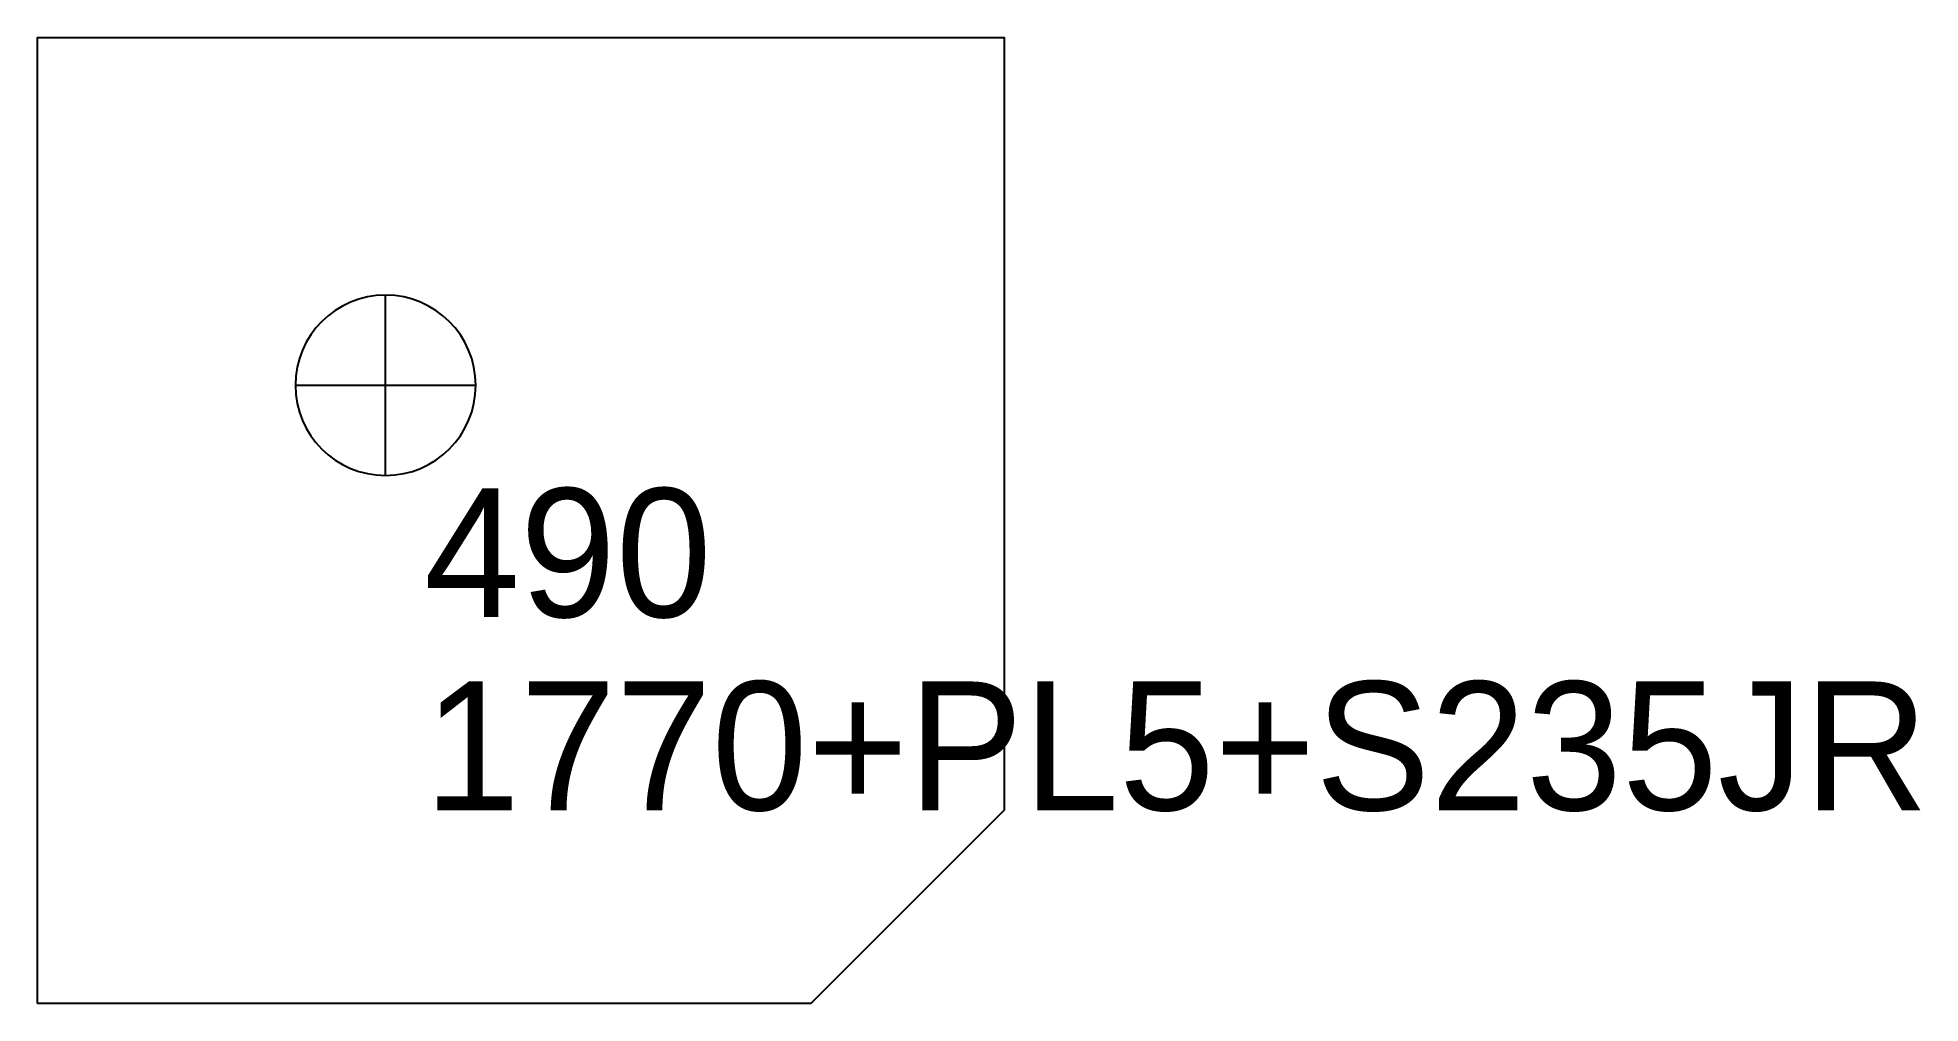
# Model space of a CAD drawing. Extents: x 0 to 146, y 0 to 75.
import ezdxf

# ---------------------------------------------------------------- set-up
doc = ezdxf.new("R2010")
doc.units = 0
for name, color, linetype in [('14', 7, 'CONTINUOUS'), ('CUT', 7, 'CONTINUOUS'), ('SCRIBE', 3, 'CONTINUOUS'), ('TEXT', 7, 'CONTINUOUS')]:
    doc.layers.add(name, color=color, linetype=linetype)

msp = doc.modelspace()

# ---------------------------------------------------------------- linework, layer by layer
at = {"layer": '14', "color": 7, "linetype": 'CONTINUOUS'}
for p, q in [((27, 41), (27, 55)), ((20, 48), (34, 48))]:
    msp.add_line(p, q, dxfattribs=at)
msp.add_lwpolyline([(27, 55, 1), (27, 41, 1)], format="xyb", close=True, dxfattribs=at)
at = {"layer": 'CUT', "color": 7, "linetype": 'CONTINUOUS'}
msp.add_lwpolyline([(0, 0), (0, 75), (75, 75), (75, 15), (60, 0)], close=True, dxfattribs=at)

# ---------------------------------------------------------------- texts
at = {"layer": 'SCRIBE', "color": 3}
msp.add_text('490', height=10, dxfattribs=at).set_placement((30, 30))
at = {"layer": 'TEXT', "color": 7}
msp.add_text('1770+PL5+S235JR', height=10, dxfattribs=at).set_placement((30, 15))

doc.saveas('drawing.dxf')
